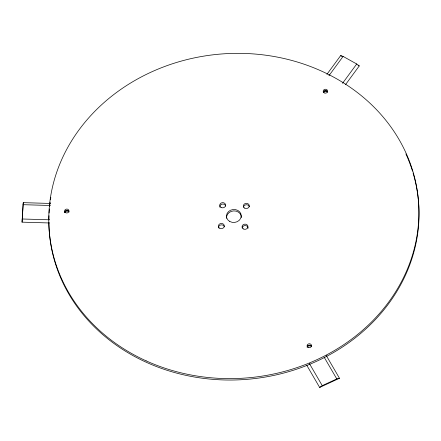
<?xml version="1.0" encoding="UTF-8"?>
<svg xmlns="http://www.w3.org/2000/svg" width="441" height="441" viewBox="0 0 441 441"><rect width="100%" height="100%" fill="white"/><g stroke="black" fill="none" stroke-linecap="round" stroke-linejoin="round"><path stroke-width="0.66" d="M49.425 222.97L22.05 222.154L23.075 204.685L23.285 202.651L50.66 203.461M22.05 222.154L22.265 218.791M22.348 217.446L23.285 202.651M326.891 74.38L340.667 55.61L343.098 56.415L356.725 63.989L359.255 65.93L345.474 84.7M328.914 75.742L343.098 56.415M342.547 83.31L356.725 63.989M306.71 365.181L319.659 387.441L322.255 385.649L336.792 378.913L339.482 378.257L326.191 355.413M319.659 387.441L339.482 378.257M23.075 204.685L50.45 205.495M22.166 218.99L49.541 219.8M340.667 55.61L341.863 56.272M358.053 65.262L359.255 65.93M324.179 357.243L336.792 378.913M309.306 363.39L322.255 385.649M64.491 211.774A2.966 2.602 -4.8 0 1 68.592 210.941M64.54 212.341A2.966 2.602 -4.8 0 1 68.636 211.509M219.894 207.231A2.966 2.602 -4.8 0 1 222.187 204.111A2.966 2.602 -4.8 0 1 225.687 206.057M323.319 92.555A2.222 1.951 -4.8 0 1 327.713 92.18M218.576 228.036A2.966 2.602 -4.8 0 1 220.869 224.916A2.966 2.602 -4.8 0 1 224.37 226.861M242.17 228.063A2.966 2.602 -4.8 0 1 245.29 225.549A2.966 2.602 -4.8 0 1 248.085 228.24M64.695 212.375A2.222 1.951 -4.8 0 1 69.083 212M307.206 347.067A2.222 1.951 -4.8 0 1 311.6 346.692M413.085 173.048A185.226 162.47 -4.8 0 1 258.266 378.119A185.226 162.47 -4.8 0 1 48.89 222.462M48.89 219.761A185.226 162.47 -4.8 0 1 48.979 215.699M49.105 212.992A185.226 162.47 -4.8 0 1 49.392 208.929M49.646 206.228A185.226 162.47 -4.8 0 1 50.12 202.182M50.5 199.497A185.226 162.47 -4.8 0 1 50.814 197.491M405.902 153.926A185.226 162.47 -4.8 0 1 412.489 171.102M243.487 207.259A2.966 2.602 -4.8 0 1 246.221 204.756A2.966 2.602 -4.8 0 1 249.341 206.757M226.608 218.312A7.409 6.499 -4.8 0 1 233.724 210.903A7.409 6.499 -4.8 0 1 241.348 217.617M307.509 345.937A2.966 2.602 -4.8 0 1 311.693 346.064M307.057 347.028A2.966 2.602 -4.8 0 1 311.153 346.202M323.622 91.425A2.966 2.602 -4.8 0 1 326.522 90.84M323.672 91.993A2.966 2.602 -4.8 0 1 327.266 91.689M221.051 207.435A2.966 2.602 -4.8 0 0 225.627 205.313A2.966 2.602 -4.8 0 0 221.338 202.932A2.966 2.602 -4.8 0 0 221.051 207.435M219.734 228.24A2.966 2.602 -4.8 0 0 224.309 226.117A2.966 2.602 -4.8 0 0 220.02 223.736A2.966 2.602 -4.8 0 0 219.734 228.24M324.207 92.858A2.222 1.951 -4.8 0 0 327.635 91.265A2.222 1.951 -4.8 0 0 324.416 89.479A2.222 1.951 -4.8 0 0 324.207 92.858M308.094 347.37A2.222 1.951 -4.8 0 0 311.522 345.777A2.222 1.951 -4.8 0 0 308.303 343.991A2.222 1.951 -4.8 0 0 308.094 347.37M146.136 360.854A185.226 162.47 -4.8 0 0 418.829 207.551A185.226 162.47 -4.8 0 0 136.55 79.534A185.226 162.47 -4.8 0 0 146.136 360.854M65.577 212.678A2.222 1.951 -4.8 0 0 69.005 211.09A2.222 1.951 -4.8 0 0 65.786 209.304A2.222 1.951 -4.8 0 0 65.577 212.678M243.388 228.94A2.966 2.602 -4.8 0 0 247.963 226.823A2.966 2.602 -4.8 0 0 243.669 224.436A2.966 2.602 -4.8 0 0 243.388 228.94M244.705 208.135A2.966 2.602 -4.8 0 0 249.281 206.013A2.966 2.602 -4.8 0 0 244.987 203.632A2.966 2.602 -4.8 0 0 244.705 208.135M229.789 221.498A7.409 6.499 -4.8 0 0 241.233 216.2A7.409 6.499 -4.8 0 0 230.5 210.241A7.409 6.499 -4.8 0 0 229.789 221.498"/></g></svg>
